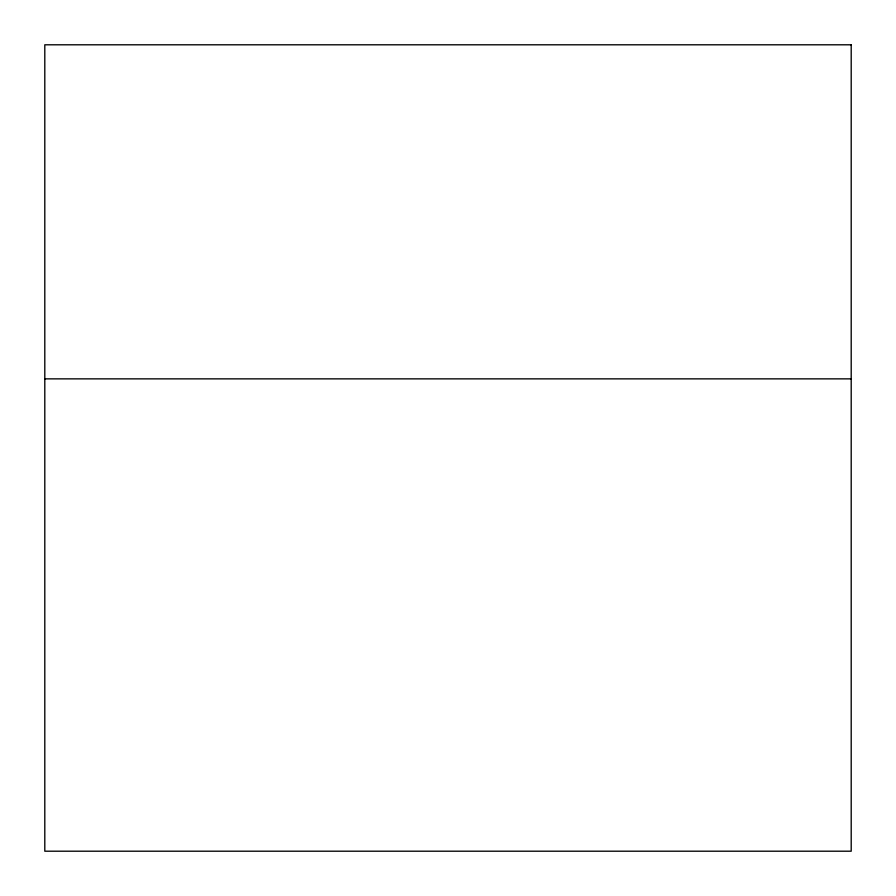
<?xml version="1.0" encoding="UTF-8"?>
<svg xmlns="http://www.w3.org/2000/svg" width="896" height="896" viewBox="0 0 896 896"><rect width="100%" height="100%" fill="white"/><g stroke="black" fill="none" stroke-linecap="round" stroke-linejoin="round"><path stroke-width="1.34" d="M44.8 378.862L851.2 378.862M851.2 44.8L44.8 44.8L44.8 851.2L851.2 851.2L851.2 44.8"/></g></svg>
